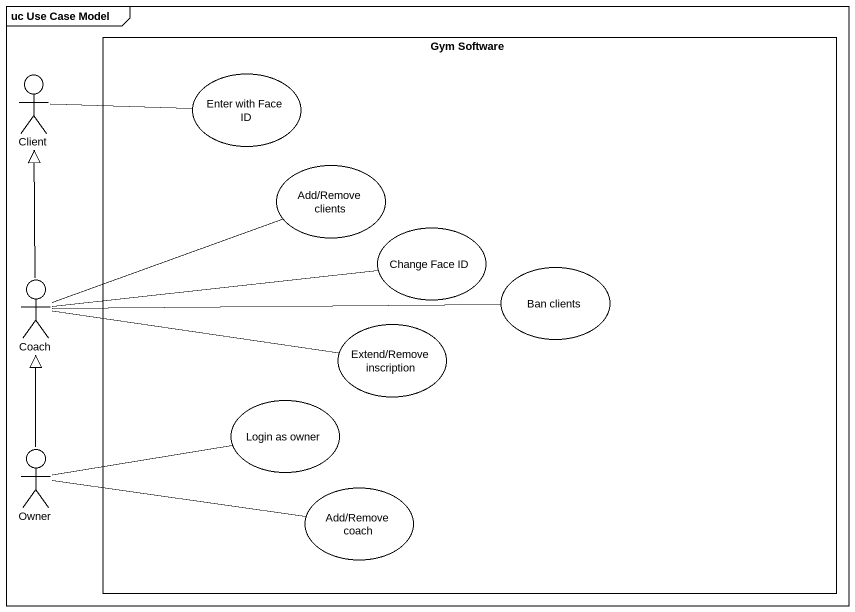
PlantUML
@startuml
mainframe uc Use Case Model
rectangle "Gym Software" as Gym_Software {
  usecase "Enter with Face ID" as Enter_with_Face_ID
  usecase "Add/Remove clients" as Add_Remove_clients
  usecase "Change Face ID" as Change_Face_ID
  usecase "Ban clients" as Ban_clients
  usecase "Extend/Remove inscription" as Extend_Remove_inscription
  usecase "Login as owner" as Login_as_owner
  usecase "Add/Remove coach" as Add_Remove_coach
}
actor Client
actor Coach
actor Owner
Client -right- Enter_with_Face_ID
Coach -up-|> Client
Coach -right- Add_Remove_clients
Coach -right- Change_Face_ID
Coach -right- Ban_clients
Coach -right- Extend_Remove_inscription
Owner -up-|> Coach
Owner -right- Login_as_owner
Owner -right- Add_Remove_coach
@enduml
